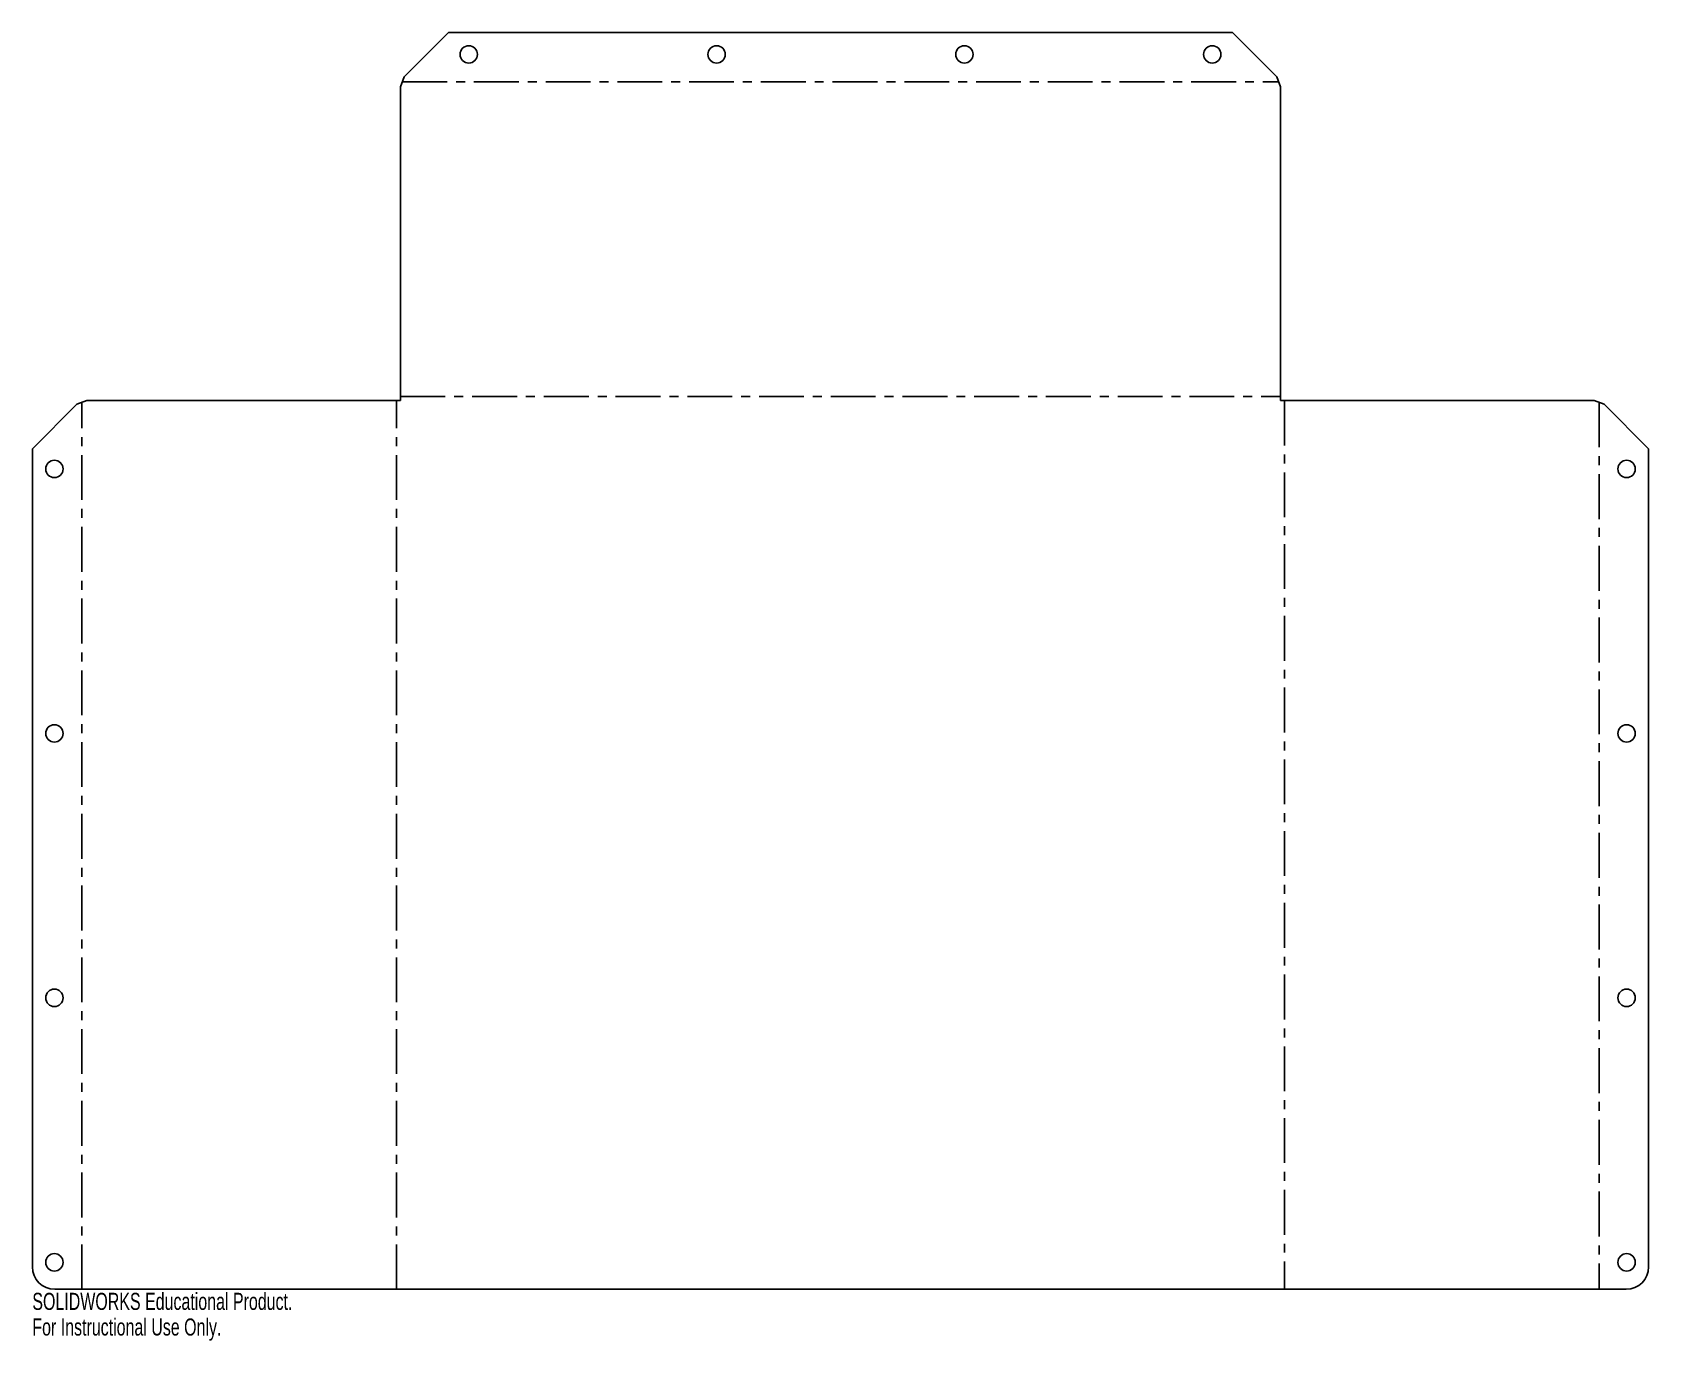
# Model space of a CAD drawing. Header units: inches. Extents: x -9 to 9, y -0.6 to 14.
import ezdxf

# ---------------------------------------------------------------- set-up
doc = ezdxf.new("R2010")
doc.units = ezdxf.units.IN
doc.header["$MEASUREMENT"] = 0
doc.linetypes.add('CENTERX2', pattern=[0.8, 0.5, -0.1, 0.1, -0.1])
doc.styles.add('SLDTEXTSTYLE0', font='TXT', dxfattribs={"width": 0.7})

msp = doc.modelspace()

# ---------------------------------------------------------------- linework, layer by layer
at = {"color": 7, "linetype": 'Continuous', "lineweight": 25}
for p, q in [((-4.868, 13.518), (-4.372, 14.014)), ((-4.372, 14.014), (4.372, 14.014)), ((4.372, 14.014), (4.868, 13.518)), ((-4.868, 13.518), (-4.908, 13.405)), ((-4.908, 9.908), (-4.908, 13.405)), ((4.908, 13.405), (4.868, 13.518)), ((4.908, 9.908), (4.908, 13.405)), ((-9.014, 9.372), (-8.518, 9.868)), ((-8.405, 9.908), (-8.518, 9.868)), ((-4.908, 9.908), (-8.405, 9.908)), ((4.908, 9.908), (8.405, 9.908)), ((8.518, 9.868), (8.405, 9.908)), ((8.518, 9.868), (9.014, 9.372)), ((-9.014, 0.25), (-9.014, 9.372)), ((9.014, 9.372), (9.014, 0.25)), ((8.764, 0), (-8.764, 0))]:
    msp.add_line(p, q, dxfattribs=at)
at = {"color": 7, "linetype": 'CENTERX2'}
for p, q in [((-4.888, 13.462), (4.888, 13.462)), ((-4.908, 9.953), (4.908, 9.953)), ((-8.462, 0), (-8.462, 9.888)), ((-4.953, 0), (-4.953, 9.908)), ((4.953, 9.908), (4.953, 0)), ((8.462, 9.888), (8.462, 0))]:
    msp.add_line(p, q, dxfattribs=at)
at = {"color": 7, "linetype": 'Continuous', "lineweight": 25}
for centre in [(-4.146, 13.768), (-1.382, 13.768), (1.382, 13.768), (4.146, 13.768), (-8.768, 9.146), (8.768, 9.146), (-8.768, 6.197), (8.768, 6.197), (-8.768, 3.249), (8.768, 3.249), (-8.768, 0.3), (8.768, 0.3)]:
    msp.add_circle(centre, 0.097, dxfattribs=at)
for centre, start, end in [((-8.764, 0.25), 180, 270), ((8.764, 0.25), 270, 0)]:
    msp.add_arc(centre, 0.25, start, end, dxfattribs=at)

# ---------------------------------------------------------------- texts
at = {"color": 7, "linetype": 'Continuous', "char_height": 0.1903, "attachment_point": 1, "style": 'SLDTEXTSTYLE0'}
for s, insert in [('SOLIDWORKS Educational Product.', (-9.014, -0.04)), ('For Instructional Use Only.', (-9.014, -0.326))]:
    msp.add_mtext(s, dxfattribs=dict(at, insert=insert))

doc.saveas('drawing.dxf')
